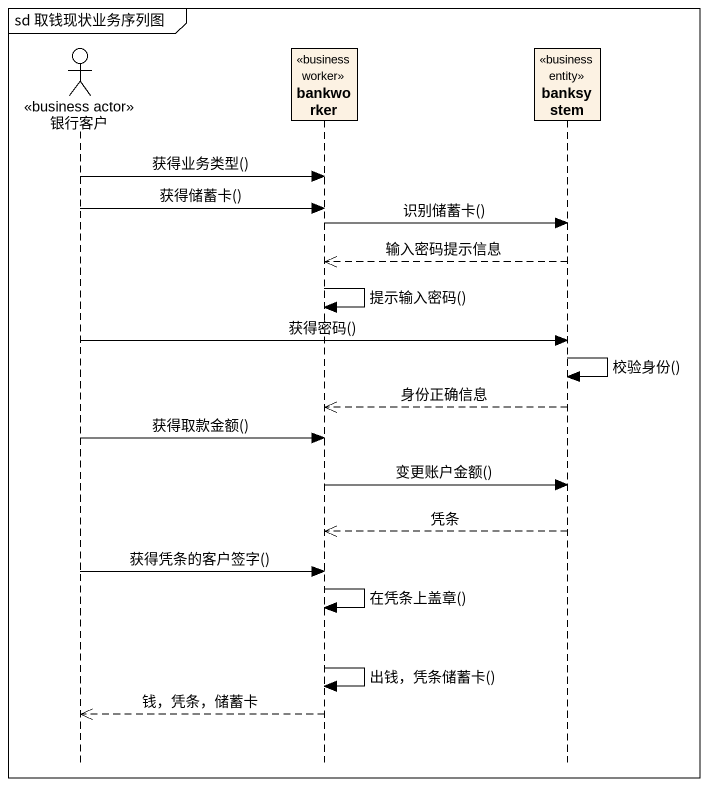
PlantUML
@startuml
mainframe sd 取钱现状业务序列图
hide footbox
actor 银行客户 <<business actor>>
participant bankworker <<business worker>>
participant banksystem <<business entity>>

银行客户 -> bankworker : 获得业务类型()
银行客户 -> bankworker : 获得储蓄卡()
bankworker -> banksystem : 识别储蓄卡()
banksystem -->> bankworker : 输入密码提示信息
bankworker -> bankworker : 提示输入密码()
银行客户 -> banksystem : 获得密码()
banksystem -> banksystem : 校验身份()
banksystem -->> bankworker : 身份正确信息
银行客户 -> bankworker : 获得取款金额()
bankworker -> banksystem : 变更账户金额()
banksystem -->> bankworker : 凭条
银行客户 -> bankworker : 获得凭条的客户签字()
bankworker -> bankworker : 在凭条上盖章()
bankworker -> bankworker : 出钱，凭条储蓄卡()
bankworker -->> 银行客户 : 钱，凭条，储蓄卡
@enduml
